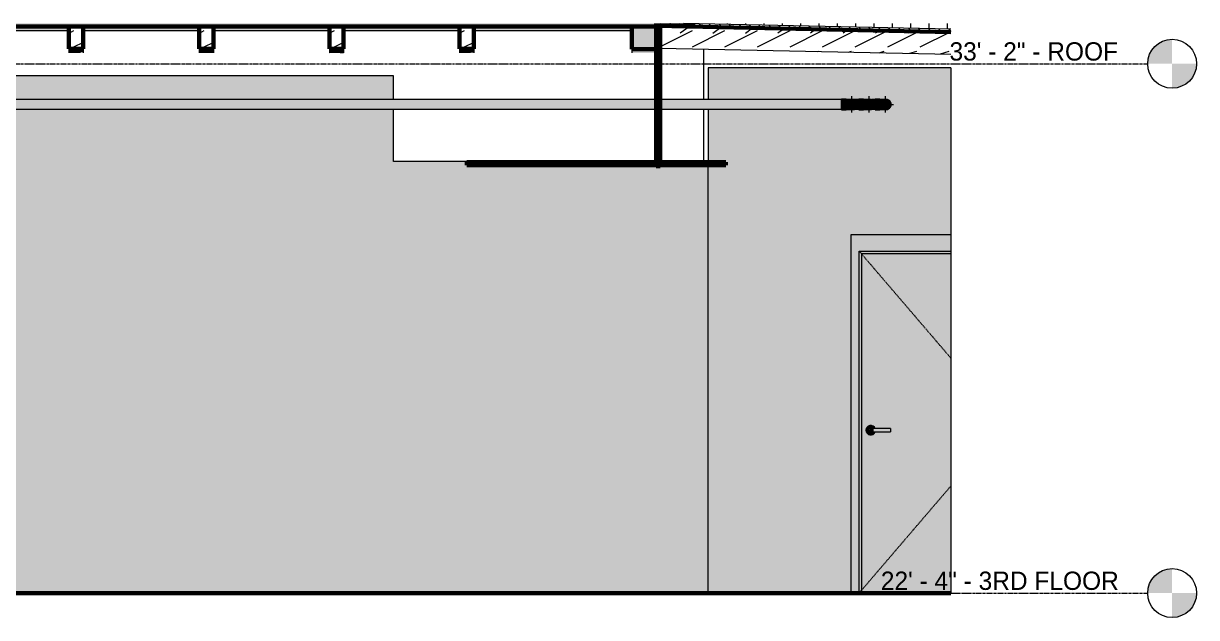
# Model space of a CAD drawing. Header units: inches. Extents: x 10304 to 16189, y 229 to 496.
# Drawn here: x 14568.2 to 14856.4, y 262 to 407.9 of the extents above; entities that cross this region are included whole.
import ezdxf

# ---------------------------------------------------------------- set-up
doc = ezdxf.new("R2010")
doc.units = ezdxf.units.IN
doc.header["$MEASUREMENT"] = 0
doc.linetypes.add('Dash 1_16_', pattern=[0.125, 0.0625, -0.0625])
doc.linetypes.add('Grid Line 1_2_', pattern=[0.875, 0.5, -0.125, 0.125, -0.125])
for name, color, linetype, lineweight in [('0-2', 10, 'Continuous', 9), ('0-4', 90, 'Continuous', 5), ('A-CLNG', 13, 'Continuous', 18), ('A-CLNG-1', 13, 'Continuous', 60), ('A-DOOR', 31, 'Continuous', 18), ('A-DOOR-1', 31, 'Dash 1_16_', 9), ('A-DOOR-2', 31, 'Continuous', 9), ('A-DOOR-FRAM', 31, 'Continuous', 9), ('A-DOOR-FRAM-1', 31, 'Continuous', 18), ('A-FLOR-1', 53, 'Continuous', 5), ('A-FLOR-2', 250, 'Continuous', 60), ('A-FLOR-3', 7, 'Continuous', 18), ('A-FLOR-LEVL', 51, 'Continuous', 9), ('A-FLOR-LEVL-1', 51, 'Grid Line 1_2_', 9), ('A-FLOR-MCUT-1', 7, 'Continuous', 18), ('A-FLOR-PATT-1', 10, 'Continuous', 9), ('A-FLOR-PATT-2', 253, 'Continuous', 9), ('A-ROOF-1', 7, 'Continuous', 18), ('A-ROOF-2', 251, 'Continuous', 5), ('A-ROOF-3', 250, 'Continuous', 60), ('A-ROOF-PATT-1', 253, 'Continuous', 9), ('A-ROOF-PATT-2', 252, 'Continuous', 9), ('A-ROOF-PATT-3', 10, 'Continuous', 9), ('I-WALL', 2, 'Continuous', 18), ('I-WALL-3', 2, 'Continuous', 5), ('P-PIPE', 3, 'Continuous', 9), ('P-PIPE-1', 3, 'Continuous', 5), ('P-PIPE-CNTR', 3, 'Continuous', 9), ('S-BEAM', 12, 'Continuous', 9), ('S-BEAM-1', 10, 'Continuous', 9), ('S-BEAM-2', 250, 'Continuous', 60), ('S-BEAM-3', 35, 'Continuous', 9)]:
    doc.layers.add(name, color=color, linetype=linetype, lineweight=lineweight)
doc.styles.add('Century Gothic', font='ufonts.com_century-gothic.ttf', dxfattribs={"height": 4.5})
pattern_1 = [(0, (3144.729, 0), (0, 2.399), []), (315, (3144.729, 0), (2.3985062, 0), [3.393, -3.393]), (45, (3144.729, 0), (2.3985062, 0), [3.393, -3.393])]
pattern_2 = [(216.87, (3147.928, 7.997), (23.9897714, 15.993643), [3.998, -35.986]), (206.565, (3152.726, 5.598), (-7.99708, -7.99662), [8.941, -8.941]), (198.435, (3152.726, 1.599), (-15.993845, -7.997098), [5.058, -20.23])]
pattern_3 = [(180.895, (3147.928, 401.656), (22.072962879, 0.302817983), [3.199, -28.792]), (180.597, (3152.726, 401.606), (-11.19352748, -0.19964098), [7.997, -7.997]), (180.398, (3152.726, 401.523), (-17.592186552, -0.178205865), [4.798, -19.193])]

# ---------------------------------------------------------------- blocks, each defined once
blk = doc.blocks.new('CTR - 1st Phase - Shell_rvt-3-INTERIOR ELEVATION - CORRIDOR WEST _302_W_ - 3RD FLOOR - WEST WALL')
at = {"layer": 'A-FLOR-1'}
h = blk.add_hatch(color=256, dxfattribs=at)
h.paths.add_polyline_path([(2518.37, 403.53), (2519.12, 403.53), (2519.12, 407.12), (2520.08, 407.12), (2520.08, 407.16), (2491.58, 407.16), (2491.58, 405.99), (2501.3, 406.2), (2518.37, 406.2)], flags=0)
h.paths.add_polyline_path([(2641.75, 403.53), (2641.75, 406.2), (2655.37, 406.2), (2655.37, 407.16), (2639.95, 407.16), (2639.95, 407.12), (2641.5, 407.12), (2641.5, 403.53)], flags=0)
h.paths.add_polyline_path([(3159.13, 405.82), (3167.37, 405.82), (3167.37, 407.16), (3138.87, 407.16), (3138.88, 405.82), (3141.37, 405.82)], flags=0)
h.paths.add_polyline_path([(3094.94, 405.82), (3103.37, 405.82), (3103.37, 407.16), (3074.87, 407.16), (3074.87, 406.2), (3075.02, 406.2), (3075.02, 405.82), (3090.81, 405.82)], flags=0)
h.paths.add_polyline_path([(3135.37, 405.82), (3135.37, 407.16), (3106.87, 407.16), (3106.87, 405.82), (3127.03, 405.82)], flags=0)
h.paths.add_polyline_path([(3191.22, 405.82), (3199.22, 405.82), (3199.22, 406.2), (3199.37, 406.2), (3199.37, 407.16), (3170.87, 407.16), (3170.87, 405.82)], flags=0)
h.paths.add_polyline_path([(2774.02, 405.82), (2783.37, 405.82), (2783.37, 407.16), (2754.87, 407.16), (2754.87, 405.82)], flags=0)
h.paths.add_polyline_path([(2795.4, 405.82), (2796.02, 405.82), (2796.02, 406.2), (2815.37, 406.2), (2815.37, 407.16), (2786.87, 407.16), (2786.87, 405.82), (2794.9, 405.82)], flags=0)
h.paths.add_polyline_path([(2751.37, 405.82), (2751.37, 407.16), (2722.87, 407.16), (2722.87, 406.2), (2747.74, 406.2), (2747.74, 405.82)], flags=0)
h.paths.add_polyline_path([(2488.08, 406.01), (2488.08, 407.16), (2459.58, 407.15), (2459.58, 406.6), (2485.18, 406.07)], flags=0)
h.paths.add_polyline_path([(2718.77, 406.2), (2719.37, 406.2), (2719.37, 407.16), (2690.87, 407.16), (2690.87, 406.2), (2709.83, 406.2)], flags=0)
h.paths.add_polyline_path([(3234.87, 406.2), (3263.37, 406.2), (3263.37, 407.16), (3234.87, 407.16), (3234.87, 406.36)], flags=0)
h.paths.add_polyline_path([(3231.37, 406.2), (3231.37, 407.16), (3202.87, 407.16), (3202.87, 406.2), (3223.31, 406.2)], flags=0)
h.paths.add_polyline_path([(3319.59, 406.2), (3327.37, 406.2), (3327.37, 407.16), (3298.87, 407.16), (3298.87, 406.2)], flags=0)
h.paths.add_polyline_path([(3330.87, 406.2), (3359.37, 406.2), (3359.37, 407.16), (3330.87, 407.16), (3330.87, 406.81)], flags=0)
h.paths.add_polyline_path([(3266.87, 406.2), (3295.37, 406.2), (3295.37, 407.16), (3266.87, 407.16), (3266.87, 406.51)], flags=0)
h.paths.add_polyline_path([(3362.87, 406.2), (3401.67, 406.2), (3401.67, 407.12), (3407.67, 407.12), (3407.67, 407.16), (3362.87, 407.16), (3362.87, 406.96)], flags=0)
h.paths.add_polyline_path([(2818.87, 406.2), (2847.37, 406.2), (2847.37, 407.16), (2818.87, 407.16), (2818.87, 406.23)], flags=0)
h.paths.add_polyline_path([(2687.37, 406.2), (2687.37, 407.16), (2658.87, 407.16), (2658.87, 406.2), (2677.74, 406.2)], flags=0)
h.paths.add_polyline_path([(2850.87, 406.2), (2879.37, 406.2), (2879.37, 407.16), (2850.87, 407.16), (2850.87, 406.28)], flags=0)
h.paths.add_polyline_path([(2882.87, 406.2), (2911.37, 406.2), (2911.37, 407.16), (2882.87, 407.16), (2882.87, 406.33)], flags=0)
h.paths.add_polyline_path([(2914.87, 406.2), (2943.37, 406.2), (2943.37, 407.16), (2914.87, 407.16), (2914.87, 406.38)], flags=0)
h.paths.add_polyline_path([(2946.87, 406.2), (2975.37, 406.2), (2975.37, 407.16), (2946.87, 407.16), (2946.87, 406.44)], flags=0)
h.paths.add_polyline_path([(2978.87, 406.2), (3007.37, 406.2), (3007.37, 407.16), (2978.87, 407.16), (2978.87, 406.49)], flags=0)
h.paths.add_polyline_path([(3067.15, 406.2), (3071.37, 406.2), (3071.37, 407.16), (3042.87, 407.16), (3042.87, 406.2), (3062.85, 406.2)], flags=0)
h.paths.add_polyline_path([(3010.87, 406.2), (3039.37, 406.2), (3039.37, 407.16), (3010.87, 407.16), (3010.87, 406.54)], flags=0)
h.paths.add_polyline_path([(2456.08, 406.68), (2456.08, 407.16), (2453.09, 407.16), (2453.09, 406.74)], flags=0)
at = {"layer": 'A-FLOR-PATT-1'}
h = blk.add_hatch(dxfattribs=at)
h.set_pattern_fill('FP_17', color=256, style=0, pattern_type=2)
h.set_pattern_definition(pattern_1)
h.paths.add_polyline_path([(3383.77, 407.16), (3407.67, 407.16), (3407.67, 407.89), (2453.09, 407.89), (2453.09, 407.16), (3351.68, 407.16)], flags=0)
h = blk.add_hatch(dxfattribs=at)
h.set_pattern_fill('FP_17', color=256, style=0, pattern_type=2)
h.set_pattern_definition(pattern_1)
h.paths.add_polyline_path([(3480.05, 405.78), (3480.05, 406.53), (3414.41, 407.89), (3407.67, 407.89), (3407.67, 407.28), (3480.05, 405.78)], flags=0)
at = {"layer": 'A-FLOR-PATT-2'}
h = blk.add_hatch(dxfattribs=at)
h.set_pattern_fill('FP_20', color=256, style=0, pattern_type=2)
h.set_pattern_definition([(0, (3144.729, 0), (0, 4.5), []), (90, (3144.729, 0), (-4.5, 3e-16), [])])
h.paths.add_polyline_path([(3480.05, 406.53), (3480.05, 407.89), (3414.41, 407.89), (3480.05, 406.53)], flags=0)
at = {"layer": 'A-ROOF-2'}
blk.add_hatch(color=256, dxfattribs=at).paths.add_polyline_path([(3407.67, 373.82), (3408.67, 373.82), (3408.67, 374), (3407.67, 374)], flags=0)
at = {"layer": 'A-ROOF-PATT-1'}
h = blk.add_hatch(dxfattribs=at)
h.set_pattern_fill('FP_17', color=256, style=0, pattern_type=2)
h.set_pattern_definition(pattern_1)
h.paths.add_polyline_path([(3408.67, 407.24), (3408.67, 407.26), (3408.67, 407.24)], flags=0)
at = {"layer": 'A-ROOF-PATT-2'}
h = blk.add_hatch(dxfattribs=at)
h.set_pattern_fill('FP_18', color=256, style=0, pattern_type=2)
h.set_pattern_definition([(161.57, (3144.969, 0.24), (-1.92045124, 0.00015035), [0, -13.661, 1.517, 0]), (18.43, (3144.489, 0.24), (-1.92045124, -0.00015035), [0, -13.661, 1.517, 0]), (108.43, (3144.969, 0.24), (0.9599691, -4.80073665), [4.553, -10.625]), (71.57, (3144.489, 0.24), (0.9599691, 4.80073665), [4.553, -10.625])])
h.paths.add_polyline_path([(3407.67, 374), (3408.67, 374), (3408.67, 401.62), (3407.67, 401.62), (3407.67, 381.66)], flags=0)
h.paths.add_polyline_path([(3408.56, 407.12), (3408.67, 407.12), (3408.67, 407.24), (3407.67, 407.27), (3407.67, 407.12)], flags=0)
at = {"layer": 'A-ROOF-PATT-3'}
h = blk.add_hatch(dxfattribs=at)
h.set_pattern_fill('FP_19', color=256, style=0, pattern_type=2)
h.set_pattern_definition([(0, (3144.729, 0), (15.36, 3.84), [0.634, -10.886, 0.634, -10.886, -61.44]), (0, (3144.729, 0), (15.36, 3.84), [-23.04, 0.634, -22.406, 0.634, -10.886, -26.88]), (0, (3144.729, 0), (15.36, 3.84), [-57.6, 0.634, -7.046, 0.634, -18.566]), (120, (3150.489, 1.92), (-11.005538, 11.38215), [0.634, -10.886, 0.634, -10.886, -61.44]), (120, (3150.489, 1.92), (-11.005538, 11.38215), [-23.04, 0.634, -22.406, 0.634, -10.886, -26.88]), (120, (3150.489, 1.92), (-11.005538, 11.38215), [-57.6, 0.634, -7.046, 0.634, -18.566]), (240, (3152.409, 9.6), (-4.354462, -15.22215), [0.634, -10.886, 0.634, -10.886, -61.44]), (240, (3152.409, 9.6), (-4.354462, -15.22215), [-23.04, 0.634, -22.406, 0.634, -10.886, -26.88]), (240, (3152.409, 9.6), (-4.354462, -15.22215), [-57.6, 0.634, -7.046, 0.634, -18.566])])
h.paths.add_polyline_path([(3407.67, 372.87), (3408.67, 372.87), (3408.67, 373.07), (3407.67, 373.07), (3407.67, 372.91)], flags=0)
at = {"layer": 'A-FLOR-2'}
for p, q in [((2453.09, 407.16), (3407.67, 407.16)), ((3407.67, 407.89), (3407.67, 407.28)), ((3407.67, 407.16), (3407.67, 407.89)), ((3407.67, 407.28), (3480.05, 405.78)), ((3480.05, 268), (2453.09, 268))]:
    blk.add_line(p, q, dxfattribs=at)
at = {"layer": 'A-FLOR-3'}
for p, q in [((3234.87, 406.2), (3263.37, 406.2)), ((3266.87, 406.2), (3295.37, 406.2)), ((3298.87, 406.2), (3327.37, 406.2)), ((3330.87, 406.2), (3359.37, 406.2)), ((3362.87, 406.2), (3401.67, 406.2))]:
    blk.add_line(p, q, dxfattribs=at)
at = {"layer": 'A-FLOR-MCUT-1'}
blk.add_line((3480.05, 406.53), (3414.41, 407.89), dxfattribs=at)
at = {"layer": 'A-ROOF-1'}
for p, q in [((3408.67, 407.24), (3407.67, 407.27)), ((3419.28, 401.54), (3419.28, 389.19)), ((3419.28, 386.81), (3419.28, 374)), ((3407.67, 374), (3408.67, 374)), ((3407.67, 373.5), (3408.67, 373.5))]:
    blk.add_line(p, q, dxfattribs=at)
at = {"layer": 'A-ROOF-3'}
for p, q in [((3407.67, 407.89), (3407.67, 372.87)), ((3408.67, 372.87), (3408.67, 407.89)), ((3407.67, 372.87), (3408.67, 372.87))]:
    blk.add_line(p, q, dxfattribs=at)
blk = doc.blocks.new('LVL-Laminated Veneer Lumber - _2_SISTERED 4X6 PINE-2262742-INTERIOR ELEVATION - CORRIDOR WEST _302_W_ - 3RD FLOOR - WEST WALL')
at = {"layer": 'S-BEAM-3'}
for points in [[(3408.67, 401.62), (3408.67, 407.12), (3401.67, 407.12), (3401.67, 401.62), (3408.56, 401.62)], [(3401.67, 400.65), (3407.67, 400.65), (3407.67, 401.62), (3401.67, 401.62)]]:
    blk.add_hatch(color=256, dxfattribs=at).paths.add_polyline_path(points, flags=0)
at = {"layer": 'S-BEAM-1'}
blk.add_line((3401.67, 401.62), (3401.67, 400.65), dxfattribs=at)
at = {"layer": 'S-BEAM-2'}
for p, q in [((3408.67, 407.12), (3401.67, 407.12)), ((3401.67, 407.12), (3401.67, 401.62)), ((3408.67, 401.62), (3408.67, 407.12)), ((3401.67, 401.62), (3408.67, 401.62))]:
    blk.add_line(p, q, dxfattribs=at)
blk = doc.blocks.new('LVL-Laminated Veneer Lumber - 4X6 S_ PINE - NO_ 1-2262207-INTERIOR ELEVATION - CORRIDOR WEST _302_W_ - 3RD FLOOR - WEST WALL')
at = {"layer": 'S-BEAM'}
h = blk.add_hatch(dxfattribs=at)
h.set_pattern_fill('FP_28', color=256, style=0, pattern_type=2)
h.set_pattern_definition(pattern_2)
h.paths.add_polyline_path([(3359.37, 401.66), (3362.87, 401.66), (3362.87, 407.16), (3359.37, 407.16), (3359.37, 406.2)], flags=0)
at = {"layer": 'S-BEAM-1'}
h = blk.add_hatch(dxfattribs=at)
h.set_pattern_fill('FP_21', color=256, style=0, pattern_type=2)
h.set_pattern_definition(pattern_3)
h.paths.add_polyline_path([(3362.87, 400.7), (3362.87, 401.66), (3359.37, 401.66), (3359.37, 400.7)], flags=0)
for p, q in [((3359.37, 401.66), (3359.37, 400.69)), ((3362.87, 401.66), (3362.87, 400.69))]:
    blk.add_line(p, q, dxfattribs=at)
at = {"layer": 'S-BEAM-2'}
for p, q in [((3362.87, 407.16), (3359.37, 407.16)), ((3359.37, 407.16), (3359.37, 401.66)), ((3362.87, 401.66), (3362.87, 407.16)), ((3359.37, 401.66), (3362.87, 401.66))]:
    blk.add_line(p, q, dxfattribs=at)
blk = doc.blocks.new('LVL-Laminated Veneer Lumber - 4X6 S_ PINE - NO_ 1-V89-INTERIOR ELEVATION - CORRIDOR WEST _302_W_ - 3RD FLOOR - WEST WALL')
at = {"layer": 'S-BEAM'}
h = blk.add_hatch(dxfattribs=at)
h.set_pattern_fill('FP_28', color=256, style=0, pattern_type=2)
h.set_pattern_definition(pattern_2)
h.paths.add_polyline_path([(3330.87, 401.66), (3330.87, 407.16), (3327.37, 407.16), (3327.37, 401.66)], flags=0)
at = {"layer": 'S-BEAM-1'}
h = blk.add_hatch(dxfattribs=at)
h.set_pattern_fill('FP_21', color=256, style=0, pattern_type=2)
h.set_pattern_definition(pattern_3)
h.paths.add_polyline_path([(3330.87, 400.7), (3330.87, 401.66), (3327.37, 401.66), (3327.37, 400.7)], flags=0)
for p, q in [((3327.37, 401.66), (3327.37, 400.69)), ((3330.87, 401.66), (3330.87, 400.69))]:
    blk.add_line(p, q, dxfattribs=at)
at = {"layer": 'S-BEAM-2'}
for p, q in [((3330.87, 407.16), (3327.37, 407.16)), ((3327.37, 407.16), (3327.37, 401.66)), ((3330.87, 401.66), (3330.87, 407.16)), ((3327.37, 401.66), (3330.87, 401.66))]:
    blk.add_line(p, q, dxfattribs=at)
blk = doc.blocks.new('LVL-Laminated Veneer Lumber - 4X6 S_ PINE - NO_ 1-V90-INTERIOR ELEVATION - CORRIDOR WEST _302_W_ - 3RD FLOOR - WEST WALL')
at = {"layer": 'S-BEAM'}
h = blk.add_hatch(dxfattribs=at)
h.set_pattern_fill('FP_28', color=256, style=0, pattern_type=2)
h.set_pattern_definition(pattern_2)
h.paths.add_polyline_path([(3295.37, 401.66), (3298.87, 401.66), (3298.87, 407.16), (3295.37, 407.16), (3295.37, 406.2)], flags=0)
at = {"layer": 'S-BEAM-1'}
h = blk.add_hatch(dxfattribs=at)
h.set_pattern_fill('FP_21', color=256, style=0, pattern_type=2)
h.set_pattern_definition(pattern_3)
h.paths.add_polyline_path([(3298.87, 400.7), (3298.87, 401.66), (3295.37, 401.66), (3295.37, 400.7)], flags=0)
for p, q in [((3295.37, 401.66), (3295.37, 400.69)), ((3298.87, 401.66), (3298.87, 400.69))]:
    blk.add_line(p, q, dxfattribs=at)
at = {"layer": 'S-BEAM-2'}
for p, q in [((3298.87, 407.16), (3295.37, 407.16)), ((3295.37, 407.16), (3295.37, 401.66)), ((3298.87, 401.66), (3298.87, 407.16)), ((3295.37, 401.66), (3298.87, 401.66))]:
    blk.add_line(p, q, dxfattribs=at)
blk = doc.blocks.new('LVL-Laminated Veneer Lumber - 4X6 S_ PINE - NO_ 1-2262206-INTERIOR ELEVATION - CORRIDOR WEST _302_W_ - 3RD FLOOR - WEST WALL')
at = {"layer": 'S-BEAM'}
h = blk.add_hatch(dxfattribs=at)
h.set_pattern_fill('FP_28', color=256, style=0, pattern_type=2)
h.set_pattern_definition(pattern_2)
h.paths.add_polyline_path([(3263.37, 401.66), (3266.87, 401.66), (3266.87, 407.16), (3263.37, 407.16), (3263.37, 406.2)], flags=0)
at = {"layer": 'S-BEAM-1'}
h = blk.add_hatch(dxfattribs=at)
h.set_pattern_fill('FP_21', color=256, style=0, pattern_type=2)
h.set_pattern_definition(pattern_3)
h.paths.add_polyline_path([(3266.87, 400.7), (3266.87, 401.66), (3263.37, 401.66), (3263.37, 400.7)], flags=0)
for p, q in [((3263.37, 401.66), (3263.37, 400.69)), ((3266.87, 401.66), (3266.87, 400.69))]:
    blk.add_line(p, q, dxfattribs=at)
at = {"layer": 'S-BEAM-2'}
for p, q in [((3266.87, 407.16), (3263.37, 407.16)), ((3263.37, 407.16), (3263.37, 401.66)), ((3266.87, 401.66), (3266.87, 407.16)), ((3263.37, 401.66), (3266.87, 401.66))]:
    blk.add_line(p, q, dxfattribs=at)
blk = doc.blocks.new('LVL-Laminated Veneer Lumber - 4X6 S_ PINE - NO_ 1-2262210-INTERIOR ELEVATION - CORRIDOR WEST _302_W_ - 3RD FLOOR - WEST WALL')
at = {"layer": 'S-BEAM-1'}
h = blk.add_hatch(dxfattribs=at)
h.set_pattern_fill('FP_28', color=256, style=0, pattern_type=2)
h.set_pattern_definition(pattern_2)
h.paths.add_polyline_path([(3480.05, 400.27), (3480.05, 405.78), (3408.67, 407.24), (3408.67, 401.76), (3480.05, 400.27)], flags=0)
blk.add_line((3480.05, 400.27), (3408.67, 401.76), dxfattribs=at)
blk = doc.blocks.new('CTR - 1st Phase - Structure_rvt-3-INTERIOR ELEVATION - CORRIDOR WEST _302_W_ - 3RD FLOOR - WEST WALL')
at = {"layer": '0-2'}
for name in ['LVL-Laminated Veneer Lumber - 4X6 S_ PINE - NO_ 1-2262206-INTERIOR ELEVATION - CORRIDOR WEST _302_W_ - 3RD FLOOR - WEST WALL', 'LVL-Laminated Veneer Lumber - 4X6 S_ PINE - NO_ 1-V90-INTERIOR ELEVATION - CORRIDOR WEST _302_W_ - 3RD FLOOR - WEST WALL', 'LVL-Laminated Veneer Lumber - 4X6 S_ PINE - NO_ 1-V89-INTERIOR ELEVATION - CORRIDOR WEST _302_W_ - 3RD FLOOR - WEST WALL', 'LVL-Laminated Veneer Lumber - 4X6 S_ PINE - NO_ 1-2262207-INTERIOR ELEVATION - CORRIDOR WEST _302_W_ - 3RD FLOOR - WEST WALL', 'LVL-Laminated Veneer Lumber - _2_SISTERED 4X6 PINE-2262742-INTERIOR ELEVATION - CORRIDOR WEST _302_W_ - 3RD FLOOR - WEST WALL', 'LVL-Laminated Veneer Lumber - 4X6 S_ PINE - NO_ 1-2262210-INTERIOR ELEVATION - CORRIDOR WEST _302_W_ - 3RD FLOOR - WEST WALL']:
    blk.add_blockref(name, (0, 0), dxfattribs=at)
blk = doc.blocks.new('Elbow - PVC - Sch 40 - Standard-2079255-INTERIOR ELEVATION - CORRIDOR WEST _302_W_ - 3RD FLOOR - WEST WALL')
at = {"layer": 'P-PIPE'}
for points in [[(3462, 388), (3462.62, 388), (3462.62, 389.34), (3461.47, 389.34), (3461.47, 388)], [(3462.65, 388), (3462.66, 388), (3462.7, 388.35), (3462.85, 388.69), (3463.05, 388.95), (3463.33, 389.16), (3463.71, 389.31), (3463.92, 389.34), (3463.01, 389.34), (3462.62, 389.34), (3462.62, 388)], [(3462, 386.66), (3462.62, 386.66), (3462.62, 388), (3461.47, 388), (3461.47, 386.66)], [(3464, 386.66), (3463.63, 386.71), (3463.31, 386.85), (3463, 387.11), (3462.82, 387.37), (3462.7, 387.67), (3462.65, 388), (3462.62, 388), (3462.62, 386.66), (3463.92, 386.66)]]:
    blk.add_hatch(color=256, dxfattribs=at).paths.add_polyline_path(points, flags=0)
h = blk.add_hatch(color=256, dxfattribs=at)
h.paths.add_polyline_path([(3464, 386.66), (3464.35, 386.7), (3464.69, 386.85), (3464.95, 387.05), (3465.19, 387.38), (3465.3, 387.69), (3465.34, 388.03), (3465.3, 388.35), (3465.15, 388.69), (3464.95, 388.95), (3464.59, 389.2), (3464.31, 389.3), (3464, 389.34), (3463.65, 389.3), (3463.31, 389.15), (3463.05, 388.95), (3462.81, 388.62), (3462.7, 388.33), (3462.66, 387.99), (3462.7, 387.65), (3462.85, 387.31), (3463.05, 387.05), (3463.41, 386.8), (3463.69, 386.7)], flags=0)
h.paths.add_polyline_path([(3464, 386.81), (3463.69, 386.85), (3463.35, 387.01), (3463.16, 387.16), (3462.97, 387.41), (3462.85, 387.69), (3462.81, 388), (3462.85, 388.31), (3462.97, 388.59), (3463.16, 388.84), (3463.41, 389.03), (3463.69, 389.15), (3464, 389.19), (3464.31, 389.15), (3464.63, 389), (3464.84, 388.84), (3465.03, 388.59), (3465.15, 388.31), (3465.19, 388), (3465.15, 387.69), (3464.99, 387.36), (3464.84, 387.16), (3464.59, 386.97), (3464.31, 386.85), (3464, 386.81)], flags=0)
for p, q in [((3462.62, 389.34), (3461.47, 389.34)), ((3461.47, 388), (3461.47, 389.34)), ((3461.47, 386.66), (3461.47, 388)), ((3461.47, 386.66), (3462.62, 386.66))]:
    blk.add_line(p, q, dxfattribs=at)
at = {"layer": 'P-PIPE', "flags": 128}
for points in [[(3462.62, 389.34), (3462.68, 389.34), (3462.73, 389.34), (3462.79, 389.34), (3462.84, 389.34), (3462.9, 389.34), (3462.95, 389.34), (3463, 389.34), (3463.06, 389.34), (3463.11, 389.34), (3463.16, 389.34), (3463.21, 389.34), (3463.26, 389.34), (3463.31, 389.34), (3463.36, 389.34), (3463.4, 389.34), (3463.45, 389.34), (3463.49, 389.34), (3463.53, 389.34), (3463.57, 389.34), (3463.61, 389.34), (3463.65, 389.34), (3463.68, 389.34), (3463.72, 389.34), (3463.75, 389.34), (3463.78, 389.34), (3463.81, 389.34), (3463.84, 389.34), (3463.86, 389.34), (3463.89, 389.34), (3463.91, 389.34), (3463.93, 389.34), (3463.94, 389.34), (3463.96, 389.34), (3463.97, 389.34), (3463.98, 389.34), (3463.99, 389.34), (3463.99, 389.34), (3464, 389.34), (3464, 389.34), (3464, 389.34)], [(3464, 389.34), (3464.05, 389.34), (3464.11, 389.34), (3464.16, 389.33), (3464.21, 389.33), (3464.27, 389.32), (3464.32, 389.31), (3464.37, 389.29), (3464.42, 389.28), (3464.47, 389.26), (3464.52, 389.24), (3464.57, 389.22), (3464.62, 389.19), (3464.67, 389.17), (3464.71, 389.14), (3464.76, 389.11), (3464.8, 389.08), (3464.85, 389.05), (3464.89, 389.01), (3464.93, 388.97), (3464.96, 388.94), (3465, 388.9), (3465.04, 388.86), (3465.07, 388.81), (3465.1, 388.77), (3465.13, 388.73), (3465.16, 388.68), (3465.19, 388.63), (3465.21, 388.59), (3465.23, 388.54), (3465.25, 388.49), (3465.27, 388.44), (3465.29, 388.39), (3465.3, 388.33), (3465.31, 388.28), (3465.32, 388.23), (3465.33, 388.18), (3465.34, 388.12), (3465.34, 388.07), (3465.34, 388.01), (3465.34, 388)], [(3464, 386.66), (3464, 386.66), (3464, 386.66), (3463.99, 386.66), (3463.98, 386.66), (3463.97, 386.66), (3463.96, 386.66), (3463.95, 386.66), (3463.93, 386.66), (3463.91, 386.66), (3463.89, 386.66), (3463.87, 386.66), (3463.84, 386.66), (3463.82, 386.66), (3463.79, 386.66), (3463.76, 386.66), (3463.73, 386.66), (3463.69, 386.66), (3463.66, 386.66), (3463.62, 386.66), (3463.58, 386.66), (3463.54, 386.66), (3463.5, 386.66), (3463.46, 386.66), (3463.41, 386.66), (3463.37, 386.66), (3463.32, 386.66), (3463.27, 386.66), (3463.22, 386.66), (3463.17, 386.66), (3463.12, 386.66), (3463.07, 386.66), (3463.02, 386.66), (3462.97, 386.66), (3462.91, 386.66), (3462.86, 386.66), (3462.8, 386.66), (3462.75, 386.66), (3462.69, 386.66), (3462.64, 386.66), (3462.62, 386.66)], [(3465.34, 388), (3465.34, 387.95), (3465.34, 387.89), (3465.33, 387.84), (3465.33, 387.79), (3465.32, 387.73), (3465.31, 387.68), (3465.29, 387.63), (3465.28, 387.58), (3465.26, 387.53), (3465.24, 387.48), (3465.22, 387.43), (3465.19, 387.38), (3465.17, 387.33), (3465.14, 387.29), (3465.11, 387.24), (3465.08, 387.2), (3465.05, 387.15), (3465.01, 387.11), (3464.97, 387.07), (3464.94, 387.04), (3464.9, 387), (3464.86, 386.96), (3464.81, 386.93), (3464.77, 386.9), (3464.73, 386.87), (3464.68, 386.84), (3464.63, 386.81), (3464.59, 386.79), (3464.54, 386.77), (3464.49, 386.75), (3464.44, 386.73), (3464.39, 386.71), (3464.33, 386.7), (3464.28, 386.69), (3464.23, 386.68), (3464.18, 386.67), (3464.12, 386.66), (3464.07, 386.66), (3464.01, 386.66), (3464, 386.66)]]:
    blk.add_lwpolyline(points, dxfattribs=at)
at = {"layer": 'P-PIPE'}
for start, end in [(0, 180), (180, 0)]:
    blk.add_arc((3464, 388), 1.34, start, end, dxfattribs=at)
blk = doc.blocks.new('Elbow - PVC - Sch 40 - Standard-V82-INTERIOR ELEVATION - CORRIDOR WEST _302_W_ - 3RD FLOOR - WEST WALL')
at = {"layer": 'P-PIPE'}
for points in [[(3457.99, 388), (3458.62, 388), (3458.62, 389.34), (3457.47, 389.34), (3457.47, 388)], [(3458.66, 388), (3458.7, 388.35), (3458.85, 388.69), (3459.05, 388.95), (3459.38, 389.19), (3459.71, 389.31), (3459.92, 389.34), (3459.01, 389.34), (3458.62, 389.34), (3458.62, 388), (3458.65, 388)], [(3458.62, 386.66), (3458.62, 388), (3457.47, 388), (3457.47, 386.66), (3457.99, 386.66)], [(3458.62, 386.66), (3459.92, 386.67), (3459.63, 386.71), (3459.31, 386.85), (3459, 387.11), (3458.8, 387.41), (3458.7, 387.69), (3458.65, 388), (3458.62, 388), (3458.62, 386.7)]]:
    blk.add_hatch(color=256, dxfattribs=at).paths.add_polyline_path(points, flags=0)
h = blk.add_hatch(color=256, dxfattribs=at)
h.paths.add_polyline_path([(3460, 386.66), (3460.35, 386.7), (3460.69, 386.85), (3460.95, 387.05), (3461.2, 387.41), (3461.3, 387.69), (3461.34, 388), (3461.27, 388.41), (3461.15, 388.69), (3460.95, 388.95), (3460.59, 389.2), (3460.31, 389.3), (3459.99, 389.34), (3459.65, 389.3), (3459.31, 389.15), (3459.05, 388.95), (3458.8, 388.59), (3458.7, 388.31), (3458.66, 387.99), (3458.7, 387.65), (3458.85, 387.31), (3459.05, 387.05), (3459.41, 386.8), (3459.69, 386.7), (3459.99, 386.66)], flags=0)
h.paths.add_polyline_path([(3460, 386.81), (3459.69, 386.85), (3459.35, 387.01), (3459.16, 387.16), (3458.97, 387.41), (3458.85, 387.69), (3458.81, 388), (3458.85, 388.31), (3458.97, 388.59), (3459.16, 388.84), (3459.41, 389.03), (3459.69, 389.15), (3460, 389.19), (3460.31, 389.15), (3460.63, 389), (3460.84, 388.84), (3461.03, 388.59), (3461.15, 388.31), (3461.19, 388), (3461.15, 387.69), (3460.99, 387.36), (3460.79, 387.12), (3460.59, 386.97), (3460.31, 386.85), (3460, 386.81)], flags=0)
for p, q in [((3458.62, 389.34), (3457.47, 389.34)), ((3457.47, 388), (3457.47, 389.34)), ((3457.47, 386.66), (3457.47, 388)), ((3457.47, 386.66), (3458.62, 386.66))]:
    blk.add_line(p, q, dxfattribs=at)
at = {"layer": 'P-PIPE', "flags": 128}
for points in [[(3458.62, 389.34), (3458.68, 389.34), (3458.73, 389.34), (3458.79, 389.34), (3458.84, 389.34), (3458.9, 389.34), (3458.95, 389.34), (3459, 389.34), (3459.06, 389.34), (3459.11, 389.34), (3459.16, 389.34), (3459.21, 389.34), (3459.26, 389.34), (3459.31, 389.34), (3459.36, 389.34), (3459.4, 389.34), (3459.45, 389.34), (3459.49, 389.34), (3459.53, 389.34), (3459.57, 389.34), (3459.61, 389.34), (3459.65, 389.34), (3459.68, 389.34), (3459.72, 389.34), (3459.75, 389.34), (3459.78, 389.34), (3459.81, 389.34), (3459.84, 389.34), (3459.86, 389.34), (3459.89, 389.34), (3459.91, 389.34), (3459.93, 389.34), (3459.94, 389.34), (3459.96, 389.34), (3459.97, 389.34), (3459.98, 389.34), (3459.99, 389.34), (3459.99, 389.34), (3460, 389.34), (3460, 389.34), (3460, 389.34)], [(3460, 389.34), (3460.05, 389.34), (3460.11, 389.34), (3460.16, 389.33), (3460.21, 389.33), (3460.27, 389.32), (3460.32, 389.31), (3460.37, 389.29), (3460.42, 389.28), (3460.47, 389.26), (3460.52, 389.24), (3460.57, 389.22), (3460.62, 389.19), (3460.67, 389.17), (3460.71, 389.14), (3460.76, 389.11), (3460.8, 389.08), (3460.85, 389.05), (3460.89, 389.01), (3460.93, 388.97), (3460.96, 388.94), (3461, 388.9), (3461.04, 388.86), (3461.07, 388.81), (3461.1, 388.77), (3461.13, 388.73), (3461.16, 388.68), (3461.19, 388.63), (3461.21, 388.59), (3461.23, 388.54), (3461.25, 388.49), (3461.27, 388.44), (3461.29, 388.39), (3461.3, 388.33), (3461.31, 388.28), (3461.32, 388.23), (3461.33, 388.18), (3461.34, 388.12), (3461.34, 388.07), (3461.34, 388.01), (3461.34, 388)], [(3460, 386.66), (3460, 386.66), (3460, 386.66), (3459.99, 386.66), (3459.98, 386.66), (3459.97, 386.66), (3459.96, 386.66), (3459.95, 386.66), (3459.93, 386.66), (3459.91, 386.66), (3459.89, 386.66), (3459.87, 386.66), (3459.84, 386.66), (3459.82, 386.66), (3459.79, 386.66), (3459.76, 386.66), (3459.73, 386.66), (3459.69, 386.66), (3459.66, 386.66), (3459.62, 386.66), (3459.58, 386.66), (3459.54, 386.66), (3459.5, 386.66), (3459.46, 386.66), (3459.41, 386.66), (3459.37, 386.66), (3459.32, 386.66), (3459.27, 386.66), (3459.22, 386.66), (3459.17, 386.66), (3459.12, 386.66), (3459.07, 386.66), (3459.02, 386.66), (3458.97, 386.66), (3458.91, 386.66), (3458.86, 386.66), (3458.8, 386.66), (3458.75, 386.66), (3458.69, 386.66), (3458.64, 386.66), (3458.62, 386.66)], [(3461.34, 388), (3461.34, 387.95), (3461.34, 387.89), (3461.33, 387.84), (3461.33, 387.79), (3461.32, 387.73), (3461.31, 387.68), (3461.29, 387.63), (3461.28, 387.58), (3461.26, 387.53), (3461.24, 387.48), (3461.22, 387.43), (3461.19, 387.38), (3461.17, 387.33), (3461.14, 387.29), (3461.11, 387.24), (3461.08, 387.2), (3461.05, 387.15), (3461.01, 387.11), (3460.97, 387.07), (3460.94, 387.04), (3460.9, 387), (3460.86, 386.96), (3460.81, 386.93), (3460.77, 386.9), (3460.73, 386.87), (3460.68, 386.84), (3460.63, 386.81), (3460.59, 386.79), (3460.54, 386.77), (3460.49, 386.75), (3460.44, 386.73), (3460.39, 386.71), (3460.33, 386.7), (3460.28, 386.69), (3460.23, 386.68), (3460.18, 386.67), (3460.12, 386.66), (3460.07, 386.66), (3460.01, 386.66), (3460, 386.66)]]:
    blk.add_lwpolyline(points, dxfattribs=at)
at = {"layer": 'P-PIPE'}
for start, end in [(0, 180), (180, 0)]:
    blk.add_arc((3460, 388), 1.34, start, end, dxfattribs=at)
blk = doc.blocks.new('HOLLOW METAL - UNIT DOOR-V109-INTERIOR ELEVATION - CORRIDOR WEST _302_W_ - 3RD FLOOR - WEST WALL')
at = {"layer": 'A-DOOR'}
h = blk.add_hatch(color=256, dxfattribs=at)
h.paths.add_polyline_path([(3458.15, 268), (3480.05, 268), (3480.05, 351.38), (3458.15, 351.38), (3458.15, 302.95)], flags=0)
h.paths.add_polyline_path([(3460.38, 306.82), (3460.07, 306.86), (3459.79, 306.98), (3459.54, 307.16), (3459.36, 307.41), (3459.24, 307.69), (3459.2, 308), (3459.24, 308.31), (3459.36, 308.59), (3459.54, 308.84), (3459.79, 309.02), (3460.07, 309.14), (3460.38, 309.18), (3460.68, 309.14), (3460.97, 309.02), (3461.21, 308.84), (3461.4, 308.59), (3461.48, 308.39), (3465.2, 308.38), (3465.2, 307.61), (3461.48, 307.61), (3461.4, 307.41), (3461.21, 307.16), (3460.97, 306.98), (3460.68, 306.86)], flags=0)
h = blk.add_hatch(color=256, dxfattribs=at)
h.paths.add_polyline_path([(3460.2, 307.72), (3460.11, 307.88), (3460.1, 307.9), (3460.08, 308), (3460.11, 308.14), (3460.18, 308.25), (3460.19, 308.25), (3460.14, 307.99), (3460.19, 307.75)], flags=0)
h.paths.add_polyline_path([(3460.38, 306.82), (3460.68, 306.86), (3460.97, 306.98), (3461.21, 307.16), (3461.4, 307.41), (3461.48, 307.61), (3460.36, 307.62), (3460.22, 307.71), (3460.2, 307.75), (3460.14, 308.01), (3460.22, 308.29), (3460.32, 308.36), (3460.39, 308.38), (3460.57, 308.38), (3460.66, 308.38), (3461.48, 308.39), (3461.4, 308.59), (3461.21, 308.84), (3460.97, 309.02), (3460.68, 309.14), (3460.38, 309.18), (3460.07, 309.14), (3459.79, 309.02), (3459.54, 308.84), (3459.36, 308.59), (3459.24, 308.31), (3459.2, 308), (3459.24, 307.69), (3459.36, 307.41), (3459.54, 307.16), (3459.79, 306.98), (3460.07, 306.86)], flags=0)
h = blk.add_hatch(color=256, dxfattribs=at)
h.paths.add_polyline_path([(3460.2, 308.28), (3460.11, 308.13), (3460.1, 308.1), (3460.1, 308), (3460.13, 308), (3460.19, 308.25)], flags=0)
h.paths.add_polyline_path([(3460.97, 308), (3461.07, 308), (3461.07, 308.39), (3461, 308.38), (3460.46, 308.38), (3460.48, 308.39), (3460.32, 308.36), (3460.22, 308.29), (3460.2, 308.25), (3460.13, 308), (3460.88, 308)], flags=0)
for points in [[(3465.2, 308), (3465.2, 308.39), (3461.07, 308.38), (3461.07, 308), (3464, 308)], [(3460.48, 307.61), (3460.73, 307.62), (3461.07, 307.62), (3461.07, 308), (3460.08, 308), (3460.13, 307.83), (3460.18, 307.75), (3460.23, 307.7), (3460.33, 307.64), (3460.41, 307.62), (3460.48, 307.61)], [(3461.98, 307.61), (3465.2, 307.62), (3465.2, 308), (3461.07, 308), (3461.07, 307.61), (3461.72, 307.61)]]:
    blk.add_hatch(color=256, dxfattribs=at).paths.add_polyline_path(points, flags=0)
at = {"layer": 'A-DOOR-FRAM-1'}
for points in [[(3455.52, 268), (3457.52, 268), (3457.52, 352), (3480.05, 352), (3480.05, 356), (3455.52, 356), (3455.52, 302.95)], [(3457.52, 268), (3458.15, 268), (3458.15, 351.38), (3480.05, 351.38), (3480.05, 352), (3457.52, 352), (3457.52, 302.95)]]:
    blk.add_hatch(color=256, dxfattribs=at).paths.add_polyline_path(points, flags=0)
at = {"layer": 'A-DOOR-1'}
for p, q in [((3457.52, 352), (3480.05, 325.72)), ((3480.05, 294.28), (3457.52, 268))]:
    blk.add_line(p, q, dxfattribs=at)
at = {"layer": 'A-DOOR-2'}
for p, q in [((3465.2, 308.39), (3461.07, 308.39)), ((3465.2, 308.39), (3465.2, 308)), ((3461.07, 307.61), (3465.2, 307.61)), ((3465.2, 308), (3465.2, 307.61))]:
    blk.add_line(p, q, dxfattribs=at)
at = {"layer": 'A-DOOR-2', "flags": 128}
for points in [[(3461.07, 308.39), (3461.04, 308.39), (3461.02, 308.39), (3461, 308.39), (3460.97, 308.39), (3460.95, 308.39), (3460.93, 308.39), (3460.9, 308.39), (3460.88, 308.39), (3460.86, 308.39), (3460.84, 308.39), (3460.82, 308.39), (3460.79, 308.39), (3460.77, 308.39), (3460.75, 308.39), (3460.73, 308.39), (3460.71, 308.39), (3460.7, 308.39), (3460.68, 308.39), (3460.66, 308.39), (3460.64, 308.39), (3460.63, 308.39), (3460.61, 308.39), (3460.6, 308.39), (3460.58, 308.39), (3460.57, 308.39), (3460.56, 308.39), (3460.55, 308.39), (3460.54, 308.39), (3460.53, 308.39), (3460.52, 308.39), (3460.51, 308.39), (3460.5, 308.39), (3460.5, 308.39), (3460.49, 308.39), (3460.49, 308.39), (3460.48, 308.39), (3460.48, 308.39), (3460.48, 308.39), (3460.48, 308.39)], [(3460.48, 307.61), (3460.48, 307.61), (3460.48, 307.61), (3460.48, 307.61), (3460.48, 307.61), (3460.49, 307.61), (3460.49, 307.61), (3460.5, 307.61), (3460.51, 307.61), (3460.51, 307.61), (3460.52, 307.61), (3460.53, 307.61), (3460.54, 307.61), (3460.55, 307.61), (3460.57, 307.61), (3460.58, 307.61), (3460.59, 307.61), (3460.61, 307.61), (3460.62, 307.61), (3460.64, 307.61), (3460.66, 307.61), (3460.67, 307.61), (3460.69, 307.61), (3460.71, 307.61), (3460.73, 307.61), (3460.75, 307.61), (3460.77, 307.61), (3460.79, 307.61), (3460.81, 307.61), (3460.83, 307.61), (3460.85, 307.61), (3460.88, 307.61), (3460.9, 307.61), (3460.92, 307.61), (3460.94, 307.61), (3460.97, 307.61), (3460.99, 307.61), (3461.01, 307.61), (3461.04, 307.61), (3461.06, 307.61), (3461.07, 307.61)]]:
    blk.add_lwpolyline(points, dxfattribs=at)
at = {"layer": 'A-DOOR-2'}
for start, end in [(19.6343, 180), (180, 340.4367)]:
    blk.add_arc((3460.38, 308), 1.18, start, end, dxfattribs=at)
at = {"layer": 'A-DOOR-FRAM'}
for p, q in [((3480.05, 356), (3455.52, 356)), ((3455.52, 356), (3455.52, 268)), ((3457.52, 352), (3480.05, 352)), ((3457.52, 268), (3457.52, 352)), ((3458.15, 351.38), (3480.05, 351.38)), ((3458.15, 268), (3458.15, 351.38))]:
    blk.add_line(p, q, dxfattribs=at)
blk = doc.blocks.new('Level - Level Head - Circle-50818-INTERIOR ELEVATION - CORRIDOR WEST _302_W_ - 3RD FLOOR - WEST WALL')
at = {"layer": 'A-FLOR-LEVL'}
h = blk.add_hatch(color=256, dxfattribs=at)
edge = h.paths.add_edge_path(flags=0)
edge.add_line((3534.42, 268), (3528.42, 268))
edge.add_arc((3534.42, 268), 6, 90, 180, ccw=False)
edge.add_line((3534.42, 274), (3534.42, 268))
h = blk.add_hatch(color=256, dxfattribs=at)
edge = h.paths.add_edge_path(flags=0)
edge.add_line((3534.42, 262), (3534.42, 268))
edge.add_line((3534.42, 268), (3540.42, 268))
edge.add_arc((3534.42, 268), 6, 270, 360, ccw=False)
blk.add_circle((3534.42, 268), 6, dxfattribs=at)

msp = doc.modelspace()

# ---------------------------------------------------------------- hatches: boundary and pattern name
at = {"layer": 'A-CLNG'}
msp.add_hatch(color=256, dxfattribs=at).paths.add_polyline_path([(14723.69, 373.07), (14740.8, 373.07), (14740.8, 373.82), (14677.2, 373.82), (14677.2, 373.07), (14715.84, 373.07)], flags=0)
at = {"layer": 'I-WALL'}
h = msp.add_hatch(color=256, dxfattribs=at)
h.paths.add_polyline_path([(14523.11, 268), (14659.18, 268), (14659.18, 386.81), (14523.11, 386.81), (14523.11, 302.95)], flags=0)
h.paths.add_polyline_path([(14567.41, 389.19), (14659.18, 389.19), (14659.18, 395), (14523.11, 395), (14523.11, 389.19), (14563.4, 389.19)], flags=0)
msp.add_hatch(color=256, dxfattribs=at).paths.add_polyline_path([(14796.06, 268), (14796.07, 268), (14796.06, 302.95)], flags=0)
at = {"layer": 'I-WALL-3'}
h = msp.add_hatch(color=256, dxfattribs=at)
h.paths.add_polyline_path([(14771.69, 389.34), (14771.35, 389.27), (14771.45, 389.3), (14771.67, 389.34)], flags=0)
h.paths.add_polyline_path([(14775.94, 389.34), (14775.59, 389.27), (14775.69, 389.3), (14775.91, 389.34)], flags=0)
h.paths.add_polyline_path([(14779.94, 389.34), (14779.59, 389.27), (14779.71, 389.31), (14779.91, 389.34)], flags=0)
h.paths.add_polyline_path([(14736.42, 268), (14771.54, 268), (14771.54, 356), (14796.06, 356), (14796.06, 397), (14736.42, 397), (14736.42, 389.19), (14769.24, 389.19), (14769.24, 389.34), (14771.77, 389.34), (14772.12, 389.3), (14772.45, 389.19), (14773.48, 389.19), (14773.48, 389.34), (14776.02, 389.34), (14776.36, 389.3), (14776.69, 389.19), (14777.48, 389.19), (14777.48, 389.34), (14780.02, 389.34), (14780.36, 389.3), (14780.69, 389.16), (14780.97, 388.95), (14781.18, 388.67), (14781.32, 388.31), (14781.36, 388), (14781.31, 387.65), (14781.16, 387.31), (14780.97, 387.05), (14780.69, 386.84), (14780.32, 386.7), (14779.94, 386.66), (14777.48, 386.66), (14777.48, 386.81), (14776.63, 386.81), (14776.3, 386.69), (14775.94, 386.66), (14773.48, 386.66), (14773.48, 386.81), (14772.39, 386.81), (14772.08, 386.7), (14771.69, 386.66), (14769.24, 386.66), (14769.24, 386.81), (14736.42, 386.81), (14736.42, 373.82), (14740.8, 373.82), (14740.8, 373.07), (14736.42, 373.07), (14736.42, 302.95)], flags=0)
h = msp.add_hatch(color=256, dxfattribs=at)
h.paths.add_polyline_path([(14659.18, 268), (14736.42, 268), (14736.42, 373.07), (14724.69, 373.07), (14724.69, 372.87), (14723.69, 372.87), (14723.69, 373.07), (14677.2, 373.07), (14677.2, 373.82), (14723.69, 373.82), (14723.69, 374), (14659.18, 374), (14659.18, 285.46)], flags=0)
h.paths.add_polyline_path([(14736.42, 373.82), (14736.42, 374), (14724.69, 374), (14724.69, 373.82), (14734.59, 373.82)], flags=0)
at = {"layer": 'P-PIPE'}
for points in [[(14771.77, 386.81), (14772.08, 386.85), (14772.37, 386.97), (14772.61, 387.16), (14772.8, 387.41), (14772.92, 387.69), (14772.96, 388), (14772.9, 388.36), (14772.8, 388.59), (14772.61, 388.84), (14772.37, 389.03), (14772, 389.16), (14771.73, 389.18), (14771.4, 389.12), (14771.18, 389.03), (14770.93, 388.84), (14770.75, 388.59), (14770.63, 388.31), (14770.59, 388), (14770.63, 387.69), (14770.75, 387.41), (14770.98, 387.12), (14771.18, 386.97), (14771.47, 386.85), (14771.77, 386.81)], [(14776.02, 386.81), (14776.32, 386.85), (14776.61, 386.97), (14776.86, 387.16), (14777.04, 387.41), (14777.16, 387.69), (14777.2, 388), (14777.14, 388.36), (14777.04, 388.59), (14776.86, 388.84), (14776.61, 389.03), (14776.32, 389.15), (14775.97, 389.18), (14775.64, 389.12), (14775.42, 389.03), (14775.18, 388.84), (14774.99, 388.59), (14774.87, 388.31), (14774.83, 388), (14774.87, 387.69), (14774.99, 387.41), (14775.22, 387.12), (14775.42, 386.97), (14775.71, 386.85), (14776.02, 386.81)], [(14780.02, 386.81), (14780.32, 386.85), (14780.61, 386.97), (14780.86, 387.16), (14781.04, 387.41), (14781.16, 387.69), (14781.2, 388), (14781.14, 388.36), (14781.04, 388.59), (14780.86, 388.84), (14780.61, 389.03), (14780.32, 389.15), (14779.97, 389.18), (14779.64, 389.12), (14779.42, 389.03), (14779.18, 388.84), (14778.99, 388.59), (14778.87, 388.31), (14778.83, 388), (14778.87, 387.69), (14778.99, 387.41), (14779.22, 387.12), (14779.42, 386.97), (14779.71, 386.85)]]:
    msp.add_hatch(color=256, dxfattribs=at).paths.add_polyline_path(points, flags=0)
at = {"layer": 'P-PIPE-1'}
h = msp.add_hatch(color=256, dxfattribs=at)
h.paths.add_polyline_path([(14017.82, 388), (14723.69, 388), (14723.69, 389.19), (13824.25, 389.19), (13824.25, 388), (14013.81, 388)], flags=0)
h.paths.add_polyline_path([(14767.99, 388), (14769.24, 388), (14769.24, 389.19), (14724.69, 389.19), (14724.69, 388), (14763.97, 388)], flags=0)
for points in [[(14773.45, 388), (14773.48, 388), (14773.48, 389.19), (14772.42, 389.17), (14772.47, 389.15), (14772.72, 388.95), (14772.97, 388.59), (14773.08, 388.31), (14773.12, 388)], [(14777.48, 388), (14777.48, 389.19), (14776.66, 389.17), (14776.71, 389.15), (14776.97, 388.95), (14777.21, 388.59), (14777.32, 388.31), (14777.36, 388)], [(14772.45, 386.81), (14773.48, 386.81), (14773.48, 388), (14773.12, 388), (14773.07, 387.65), (14772.92, 387.31), (14772.72, 387.05), (14772.41, 386.81)], [(14776.66, 386.81), (14777.48, 386.81), (14777.48, 388), (14777.36, 388), (14777.29, 387.59), (14777.16, 387.31), (14776.97, 387.05), (14776.63, 386.81)]]:
    msp.add_hatch(color=256, dxfattribs=at).paths.add_polyline_path(points, flags=0)
h = msp.add_hatch(color=256, dxfattribs=at)
h.paths.add_polyline_path([(13824.25, 386.81), (14723.69, 386.81), (14723.69, 388), (13824.25, 388), (13824.25, 386.85)], flags=0)
h.paths.add_polyline_path([(14769.24, 386.81), (14769.24, 388), (14724.69, 388), (14724.69, 386.81), (14767.99, 386.81)], flags=0)

# ---------------------------------------------------------------- linework, layer by layer
at = {"layer": 'A-CLNG-1'}
for p, q in [((14740.8, 373.82), (14677.2, 373.82)), ((14677.2, 373.82), (14677.2, 373.07)), ((14677.2, 373.07), (14740.8, 373.07)), ((14740.8, 373.07), (14740.8, 373.82))]:
    msp.add_line(p, q, dxfattribs=at)
at = {"layer": 'A-FLOR-LEVL-1'}
for p, q in [((13720.76, 398), (14844.44, 398)), ((13720.76, 268), (14844.44, 268))]:
    msp.add_line(p, q, dxfattribs=at)
at = {"layer": 'I-WALL'}
for p, q in [((14659.18, 395), (14523.11, 395)), ((14659.18, 389.19), (14659.18, 395)), ((14796.07, 397), (14736.42, 397)), ((14736.42, 397), (14736.42, 389.19)), ((14796.06, 397), (14796.06, 268)), ((14659.18, 374), (14659.18, 386.81)), ((14736.42, 386.81), (14736.42, 373.82)), ((14723.69, 374), (14659.18, 374)), ((14736.42, 374), (14724.69, 374)), ((14736.42, 268), (14736.42, 373.07)), ((14796.06, 268), (14796.07, 268))]:
    msp.add_line(p, q, dxfattribs=at)
at = {"layer": 'P-PIPE'}
for p, q in [((14723.69, 389.19), (13824.25, 389.19)), ((14769.24, 389.19), (14724.69, 389.19)), ((14773.48, 389.19), (14772.39, 389.19)), ((14777.48, 389.19), (14776.63, 389.19)), ((13824.25, 386.81), (14723.69, 386.81)), ((14724.69, 386.81), (14769.24, 386.81)), ((14772.39, 386.81), (14773.48, 386.81)), ((14776.63, 386.81), (14777.48, 386.81))]:
    msp.add_line(p, q, dxfattribs=at)
for centre, start, end in [((14771.77, 388), 0, 180), ((14776.02, 388), 0, 180), ((14780.02, 388), 0, 180), ((14771.77, 388), 180, 0), ((14776.02, 388), 180, 0), ((14780.02, 388), 180, 0)]:
    msp.add_arc(centre, 1.19, start, end, dxfattribs=at)
at = {"layer": 'P-PIPE-CNTR'}
for p, q in [((14771.77, 386), (14771.77, 390)), ((14776.02, 386), (14776.02, 390)), ((14780.02, 386), (14780.02, 390)), ((14769.77, 388), (14773.77, 388)), ((14774.02, 388), (14778.02, 388)), ((14778.02, 388), (14782.02, 388))]:
    msp.add_line(p, q, dxfattribs=at)

# ---------------------------------------------------------------- block references
at = {"layer": '0-4'}
for name in ['CTR - 1st Phase - Shell_rvt-3-INTERIOR ELEVATION - CORRIDOR WEST _302_W_ - 3RD FLOOR - WEST WALL', 'CTR - 1st Phase - Structure_rvt-3-INTERIOR ELEVATION - CORRIDOR WEST _302_W_ - 3RD FLOOR - WEST WALL']:
    msp.add_blockref(name, (11316.02, 0), dxfattribs=at)
at = {"layer": 'A-DOOR'}
msp.add_blockref('HOLLOW METAL - UNIT DOOR-V109-INTERIOR ELEVATION - CORRIDOR WEST _302_W_ - 3RD FLOOR - WEST WALL', (11316.02, 0), dxfattribs=at)
at = {"layer": 'A-FLOR-LEVL'}
for p in [(11316.02, 130), (11316.02, 0)]:
    msp.add_blockref('Level - Level Head - Circle-50818-INTERIOR ELEVATION - CORRIDOR WEST _302_W_ - 3RD FLOOR - WEST WALL', p, dxfattribs=at)
at = {"layer": 'P-PIPE'}
for name, p in [('Elbow - PVC - Sch 40 - Standard-V82-INTERIOR ELEVATION - CORRIDOR WEST _302_W_ - 3RD FLOOR - WEST WALL', (11311.77, 0)), ('Elbow - PVC - Sch 40 - Standard-V82-INTERIOR ELEVATION - CORRIDOR WEST _302_W_ - 3RD FLOOR - WEST WALL', (11316.02, 0)), ('Elbow - PVC - Sch 40 - Standard-2079255-INTERIOR ELEVATION - CORRIDOR WEST _302_W_ - 3RD FLOOR - WEST WALL', (11316.02, 0))]:
    msp.add_blockref(name, p, dxfattribs=at)

# ---------------------------------------------------------------- texts
at = {"layer": 'A-FLOR-LEVL', "char_height": 4.5, "attachment_point": 1, "style": 'Century Gothic'}
for s, insert, width in [('33\' - 2" - ROOF', (14795.75, 403.28), 52.116), ('22\' - 4" - 3RD FLOOR', (14778.88, 273.28), 72.5685)]:
    msp.add_mtext(s, dxfattribs=dict(at, insert=insert, width=width))

doc.saveas('drawing.dxf')
